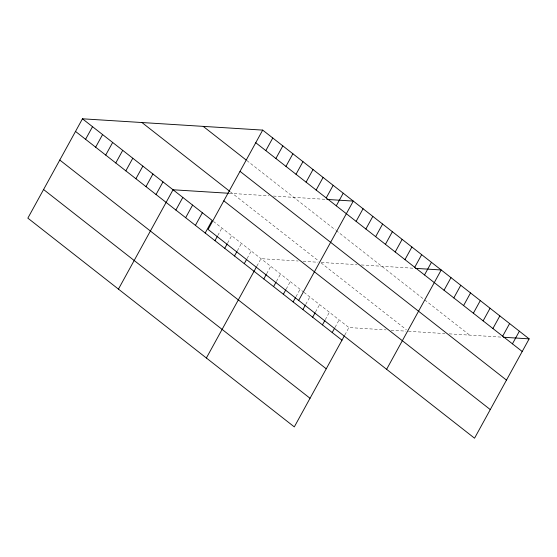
<?xml version="1.0" encoding="UTF-8"?>
<svg xmlns="http://www.w3.org/2000/svg" width="557" height="557" viewBox="0 0 557 557"><rect width="100%" height="100%" fill="white"/><g stroke="black" fill="none" stroke-linecap="round" stroke-linejoin="round"><path stroke-width="0.42" stroke-dasharray="2.79 2.09" d="M217.822 235.479L221.902 228.05M227.59 243.131L231.677 235.708M237.359 250.789L241.446 243.36M247.134 258.441L251.214 251.012M256.902 266.093L260.982 258.671L298.155 261.003M266.671 273.752L270.751 266.323M276.439 281.403L280.526 273.974M286.207 289.055L290.294 281.633M295.983 296.714L300.063 289.285M305.751 304.366L309.831 296.944M315.52 312.024L319.607 304.595M325.288 319.676L329.375 312.247M335.063 327.328L339.143 319.906M344.832 334.987L348.912 327.558L386.085 329.89M229.226 193.3L269.128 195.806M273.383 196.071L326.026 199.378M303.112 261.31L317.984 262.243M321.312 262.451L357.058 264.693M361.312 264.965L413.962 268.265M391.042 330.204L405.914 331.137M408.392 331.29L444.987 333.587M449.248 333.852L501.892 337.152M246.835 160.548L335.495 230.013M336.15 230.521L424.079 299.415M424.733 299.924L469.669 335.133M230.521 191.935L319.161 261.379M321.111 262.911L406.436 329.758M213.435 221.414L303.321 291.84M303.969 292.348L348.912 327.558"/><path stroke-width="0.84" d="M262.695 130.108L208.088 229.442L474.543 438.199L529.15 338.865L262.695 130.108L82.457 118.801L27.85 218.135L294.305 426.892L344.421 335.725M85.583 139.313L92.525 126.69M95.651 147.201L102.592 134.571M105.719 155.083L112.66 142.46M115.779 162.971L122.721 150.348M125.847 170.86L132.789 158.23M135.915 178.741L142.857 166.118M145.983 186.63L152.924 174.007M156.044 194.518L162.985 181.895M118.446 289.111L173.053 189.777L228.405 193.251M175.88 210.059L182.821 197.436M185.655 217.71L192.597 205.087M195.423 225.369L202.365 212.739M205.192 233.021L212.133 220.398L82.457 118.801M214.96 240.673L217.411 236.217M265.821 150.62L272.763 137.997M224.736 248.331L227.179 243.875M275.889 158.508L282.831 145.878M234.504 255.983L236.955 251.527M285.95 166.39L292.891 153.767M244.272 263.642L246.723 259.186M296.018 174.278L302.959 161.655M206.375 358.005L256.492 266.838M306.085 182.167L313.027 169.537M263.816 278.946L266.26 274.49M316.153 190.048L323.095 177.425M273.584 286.604L276.035 282.148M326.214 197.937L333.156 185.314M283.353 294.256L285.804 289.8M336.282 205.825L343.223 193.195M293.121 301.908L295.572 297.452M298.684 300.418L353.291 201.084L326.855 199.427M302.89 309.567L305.34 305.111M356.118 221.366L363.06 208.743M312.665 317.218L315.116 312.762M365.886 229.018L372.828 216.395M322.433 324.877L324.884 320.421M375.662 236.676L382.603 224.046M332.202 332.529L334.653 328.073M385.43 244.328L392.372 231.705M395.198 251.98L402.14 239.357M404.967 259.639L411.908 247.009M414.742 267.29L421.677 254.667M424.511 274.949L431.452 262.319M386.614 369.312L441.221 269.978L415.613 268.37M444.047 290.253L450.989 277.63M453.823 297.911L460.757 285.281M463.591 305.563L470.533 292.94M473.359 313.215L480.301 300.592M483.128 320.874L490.069 308.244M492.896 328.526L499.838 315.903M502.672 336.184L509.613 323.554M512.44 343.836L519.382 331.213M503.542 337.257L529.15 338.865M255.754 142.731L522.208 351.488M203.214 126.376L246.166 160.026M240.025 171.347L506.48 380.104M141.938 122.533L229.846 191.406M223.817 200.826L490.271 409.583M75.515 131.424L341.97 340.181M59.787 160.04L326.242 368.797M43.578 189.519L310.033 398.276"/></g></svg>
